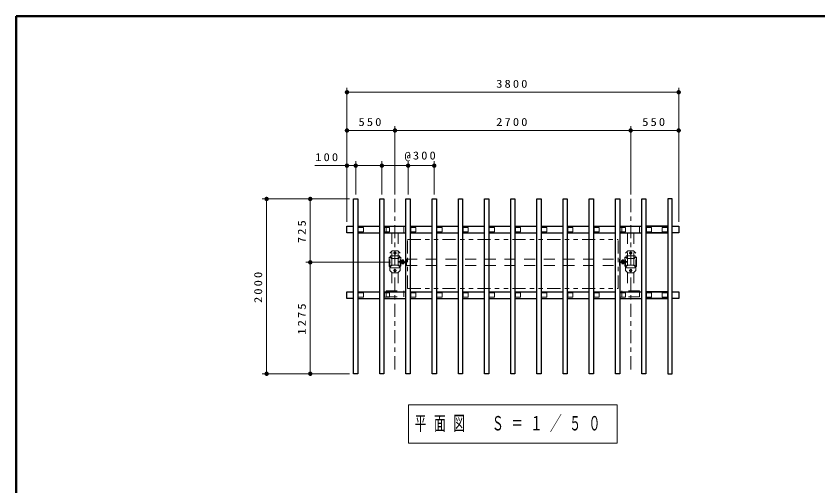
# Model space of a CAD drawing. Units: millimetres on the paper, with parts at other scales. Extents: x -385 to 0, y -10 to 267.
# Drawn here: x -385 to -201.3, y 159.5 to 267 of the extents above; entities that cross this region are included whole.
import ezdxf

# ---------------------------------------------------------------- set-up
doc = ezdxf.new("R2010")
doc.units = ezdxf.units.MM
for name, pattern in [('USER1', [4.5, 2.5, -2]), ('USER2', [6, 3, -1, 1, -1]), ('USER3', [8, 3, -1, 1, -1, 1, -1])]:
    doc.linetypes.add(name, pattern=pattern)
doc.layers.add('LY_1', color=7, linetype='Continuous', lineweight=25)
doc.layers.add('LY_2', color=7, linetype='Continuous', lineweight=13)
doc.styles.add('ＭＳ ゴシック', font='')
doc.styles.get('ＭＳ ゴシック').set_extended_font_data('MS Gothic')

# ---------------------------------------------------------------- blocks, each defined once
blk = doc.blocks.new('filled_dot')
at = {"color": 0, "linetype": 'Continuous', "lineweight": -2, "const_width": 1.25}
blk.add_lwpolyline([(-0.625, 0, 1), (0.625, 0, 1)], format="xyb", close=True, dxfattribs=at)

msp = doc.modelspace()

# ---------------------------------------------------------------- linework, layer by layer
at = {"layer": 'LY_1', "lineweight": 13}
for p, q in [((-309.179, 219.89), (-309.179, 250.563)), ((-233.179, 219.89), (-233.179, 250.563)), ((-309.179, 249.563), (-233.179, 249.563)), ((-309.179, 240.813), (-298.179, 240.813)), ((-298.179, 226.14), (-298.179, 241.813)), ((-298.179, 240.813), (-244.179, 240.813)), ((-244.179, 226.14), (-244.179, 241.813)), ((-244.179, 240.813), (-233.179, 240.813)), ((-309.179, 219.89), (-309.179, 233.762)), ((-307.179, 226.14), (-307.179, 233.762)), ((-301.179, 226.14), (-301.179, 233.762)), ((-301.179, 226.14), (-301.179, 233.762)), ((-295.179, 226.14), (-295.179, 233.762)), ((-289.179, 226.14), (-289.179, 233.762)), ((-316.511, 232.762), (-307.179, 232.762)), ((-307.179, 232.762), (-301.179, 232.762)), ((-301.179, 232.762), (-295.179, 232.762)), ((-295.179, 232.762), (-289.179, 232.762)), ((-308.619, 225.14), (-328.587, 225.14)), ((-327.587, 185.14), (-327.587, 225.14)), ((-317.587, 210.64), (-317.587, 225.14)), ((-306.699, 218.64), (-305.399, 218.64)), ((-306.579, 218.64), (-306.579, 217.64)), ((-305.399, 218.64), (-305.399, 217.64)), ((-300.699, 218.64), (-299.399, 218.64)), ((-300.579, 218.64), (-300.579, 217.64)), ((-299.399, 218.64), (-299.399, 217.64)), ((-294.699, 218.64), (-293.399, 218.64)), ((-294.579, 218.64), (-294.579, 217.64)), ((-293.399, 218.64), (-293.399, 217.64)), ((-288.699, 218.64), (-287.399, 218.64)), ((-288.579, 218.64), (-288.579, 217.64)), ((-287.399, 218.64), (-287.399, 217.64)), ((-282.699, 218.64), (-281.399, 218.64)), ((-282.579, 218.64), (-282.579, 217.64)), ((-281.399, 218.64), (-281.399, 217.64)), ((-276.699, 218.64), (-275.399, 218.64)), ((-276.579, 218.64), (-276.579, 217.64)), ((-275.399, 218.64), (-275.399, 217.64)), ((-270.699, 218.64), (-269.399, 218.64)), ((-270.579, 218.64), (-270.579, 217.64)), ((-269.399, 218.64), (-269.399, 217.64)), ((-264.699, 218.64), (-263.399, 218.64)), ((-264.579, 218.64), (-264.579, 217.64)), ((-263.399, 218.64), (-263.399, 217.64)), ((-258.699, 218.64), (-257.399, 218.64)), ((-258.579, 218.64), (-258.579, 217.64)), ((-257.399, 218.64), (-257.399, 217.64)), ((-252.699, 218.64), (-251.399, 218.64)), ((-252.579, 218.64), (-252.579, 217.64)), ((-251.399, 218.64), (-251.399, 217.64)), ((-246.699, 218.64), (-245.399, 218.64)), ((-246.579, 218.64), (-246.579, 217.64)), ((-245.399, 218.64), (-245.399, 217.64)), ((-240.699, 218.64), (-239.399, 218.64)), ((-240.579, 218.64), (-240.579, 217.64)), ((-239.399, 218.64), (-239.399, 217.64)), ((-235.659, 218.64), (-236.959, 218.64)), ((-236.959, 218.64), (-236.959, 217.64)), ((-235.779, 218.64), (-235.779, 217.64)), ((-306.699, 217.64), (-305.399, 217.64)), ((-300.699, 217.64), (-299.399, 217.64)), ((-294.699, 217.64), (-293.399, 217.64)), ((-288.699, 217.64), (-287.399, 217.64)), ((-282.699, 217.64), (-281.399, 217.64)), ((-276.699, 217.64), (-275.399, 217.64)), ((-270.699, 217.64), (-269.399, 217.64)), ((-264.699, 217.64), (-263.399, 217.64)), ((-258.699, 217.64), (-257.399, 217.64)), ((-252.699, 217.64), (-251.399, 217.64)), ((-246.699, 217.64), (-245.399, 217.64)), ((-240.699, 217.64), (-239.399, 217.64)), ((-235.659, 217.64), (-236.959, 217.64)), ((-299.179, 210.64), (-318.587, 210.64)), ((-317.587, 185.14), (-317.587, 210.64)), ((-306.699, 203.64), (-305.399, 203.64)), ((-306.699, 202.64), (-305.399, 202.64)), ((-306.579, 203.64), (-306.579, 202.64)), ((-305.399, 203.64), (-305.399, 202.64)), ((-300.699, 203.64), (-299.399, 203.64)), ((-300.699, 202.64), (-299.399, 202.64)), ((-300.579, 203.64), (-300.579, 202.64)), ((-299.399, 203.64), (-299.399, 202.64)), ((-294.699, 203.64), (-293.399, 203.64)), ((-294.699, 202.64), (-293.399, 202.64)), ((-294.579, 203.64), (-294.579, 202.64)), ((-293.399, 203.64), (-293.399, 202.64)), ((-288.699, 203.64), (-287.399, 203.64)), ((-288.699, 202.64), (-287.399, 202.64)), ((-288.579, 203.64), (-288.579, 202.64)), ((-287.399, 203.64), (-287.399, 202.64)), ((-282.699, 203.64), (-281.399, 203.64)), ((-282.699, 202.64), (-281.399, 202.64)), ((-282.579, 203.64), (-282.579, 202.64)), ((-281.399, 203.64), (-281.399, 202.64)), ((-276.699, 203.64), (-275.399, 203.64)), ((-276.699, 202.64), (-275.399, 202.64)), ((-276.579, 203.64), (-276.579, 202.64)), ((-275.399, 203.64), (-275.399, 202.64)), ((-270.699, 203.64), (-269.399, 203.64)), ((-270.699, 202.64), (-269.399, 202.64)), ((-270.579, 203.64), (-270.579, 202.64)), ((-269.399, 203.64), (-269.399, 202.64)), ((-264.699, 203.64), (-263.399, 203.64)), ((-264.699, 202.64), (-263.399, 202.64)), ((-264.579, 203.64), (-264.579, 202.64)), ((-263.399, 203.64), (-263.399, 202.64)), ((-258.699, 203.64), (-257.399, 203.64)), ((-258.699, 202.64), (-257.399, 202.64)), ((-258.579, 203.64), (-258.579, 202.64)), ((-257.399, 203.64), (-257.399, 202.64)), ((-252.699, 203.64), (-251.399, 203.64)), ((-252.699, 202.64), (-251.399, 202.64)), ((-252.579, 203.64), (-252.579, 202.64)), ((-251.399, 203.64), (-251.399, 202.64)), ((-246.699, 203.64), (-245.399, 203.64)), ((-246.699, 202.64), (-245.399, 202.64)), ((-246.579, 203.64), (-246.579, 202.64)), ((-245.399, 203.64), (-245.399, 202.64)), ((-240.699, 203.64), (-239.399, 203.64)), ((-240.699, 202.64), (-239.399, 202.64)), ((-240.579, 203.64), (-240.579, 202.64)), ((-239.399, 203.64), (-239.399, 202.64)), ((-236.959, 203.64), (-236.959, 202.64)), ((-235.659, 203.64), (-236.959, 203.64)), ((-235.659, 202.64), (-236.959, 202.64)), ((-235.779, 203.64), (-235.779, 202.64)), ((-308.619, 185.14), (-328.587, 185.14)), ((-295.079, 178.024), (-295.079, 169.224)), ((-247.279, 178.024), (-295.079, 178.024)), ((-247.279, 169.224), (-247.279, 178.024)), ((-295.079, 169.224), (-247.279, 169.224))]:
    msp.add_line(p, q, dxfattribs=at)
at = {"layer": 'LY_1', "color": 40}
for p, q in [((-307.659, 225.14), (-306.699, 225.14)), ((-307.659, 185.14), (-307.659, 225.14)), ((-306.699, 225.14), (-306.699, 185.14)), ((-301.659, 225.14), (-300.699, 225.14)), ((-301.659, 185.14), (-301.659, 225.14)), ((-300.699, 225.14), (-300.699, 185.14)), ((-295.659, 225.14), (-294.699, 225.14)), ((-295.659, 185.14), (-295.659, 225.14)), ((-294.699, 225.14), (-294.699, 185.14)), ((-289.659, 225.14), (-288.699, 225.14)), ((-289.659, 185.14), (-289.659, 225.14)), ((-288.699, 225.14), (-288.699, 185.14)), ((-283.659, 225.14), (-282.699, 225.14)), ((-283.659, 185.14), (-283.659, 225.14)), ((-282.699, 225.14), (-282.699, 185.14)), ((-277.659, 225.14), (-276.699, 225.14)), ((-277.659, 185.14), (-277.659, 225.14)), ((-276.699, 225.14), (-276.699, 185.14)), ((-271.659, 225.14), (-270.699, 225.14)), ((-271.659, 185.14), (-271.659, 225.14)), ((-270.699, 225.14), (-270.699, 185.14)), ((-265.659, 225.14), (-264.699, 225.14)), ((-265.659, 185.14), (-265.659, 225.14)), ((-264.699, 225.14), (-264.699, 185.14)), ((-259.659, 225.14), (-258.699, 225.14)), ((-259.659, 185.14), (-259.659, 225.14)), ((-258.699, 225.14), (-258.699, 185.14)), ((-253.659, 225.14), (-252.699, 225.14)), ((-253.659, 185.14), (-253.659, 225.14)), ((-252.699, 225.14), (-252.699, 185.14)), ((-247.659, 225.14), (-246.699, 225.14)), ((-247.659, 185.14), (-247.659, 225.14)), ((-246.699, 225.14), (-246.699, 185.14)), ((-241.659, 225.14), (-240.699, 225.14)), ((-241.659, 185.14), (-241.659, 225.14)), ((-240.699, 225.14), (-240.699, 185.14)), ((-234.699, 225.14), (-235.659, 225.14)), ((-235.659, 225.14), (-235.659, 185.14)), ((-234.699, 185.14), (-234.699, 225.14)), ((-306.699, 185.14), (-307.659, 185.14)), ((-300.699, 185.14), (-301.659, 185.14)), ((-294.699, 185.14), (-295.659, 185.14)), ((-288.699, 185.14), (-289.659, 185.14)), ((-282.699, 185.14), (-283.659, 185.14)), ((-276.699, 185.14), (-277.659, 185.14)), ((-270.699, 185.14), (-271.659, 185.14)), ((-264.699, 185.14), (-265.659, 185.14)), ((-258.699, 185.14), (-259.659, 185.14)), ((-252.699, 185.14), (-253.659, 185.14)), ((-246.699, 185.14), (-247.659, 185.14)), ((-240.699, 185.14), (-241.659, 185.14)), ((-235.659, 185.14), (-234.699, 185.14))]:
    msp.add_line(p, q, dxfattribs=at)
at = {"layer": 'LY_1', "linetype": 'USER2', "lineweight": 13}
for p, q in [((-298.179, 225.14), (-298.179, 185.14)), ((-244.179, 225.14), (-244.179, 185.14)), ((-296.379, 210.264), (-296.379, 211.26)), ((-296.379, 210.264), (-296.379, 211.26)), ((-245.979, 210.264), (-245.979, 211.26)), ((-245.979, 210.264), (-245.979, 211.26))]:
    msp.add_line(p, q, dxfattribs=at)
at = {"layer": 'LY_1'}
for p, q in [((-309.179, 217.39), (-309.179, 218.89)), ((-309.179, 218.89), (-307.659, 218.89)), ((-306.699, 218.89), (-301.659, 218.89)), ((-300.699, 218.89), (-295.659, 218.89)), ((-294.699, 218.89), (-289.659, 218.89)), ((-288.699, 218.89), (-283.659, 218.89)), ((-282.699, 218.89), (-277.659, 218.89)), ((-276.699, 218.89), (-271.659, 218.89)), ((-270.699, 218.89), (-265.659, 218.89)), ((-264.699, 218.89), (-259.659, 218.89)), ((-258.699, 218.89), (-253.659, 218.89)), ((-252.699, 218.89), (-247.659, 218.89)), ((-246.699, 218.89), (-241.659, 218.89)), ((-235.659, 218.89), (-240.699, 218.89)), ((-240.699, 218.89), (-235.659, 218.89)), ((-234.699, 218.89), (-233.179, 218.89)), ((-233.179, 218.89), (-233.179, 217.39)), ((-307.659, 217.39), (-309.179, 217.39)), ((-306.699, 217.39), (-301.659, 217.39)), ((-300.699, 217.39), (-295.659, 217.39)), ((-294.699, 217.39), (-289.659, 217.39)), ((-288.699, 217.39), (-283.659, 217.39)), ((-282.699, 217.39), (-277.659, 217.39)), ((-276.699, 217.39), (-271.659, 217.39)), ((-270.699, 217.39), (-265.659, 217.39)), ((-264.699, 217.39), (-259.659, 217.39)), ((-258.699, 217.39), (-253.659, 217.39)), ((-252.699, 217.39), (-247.659, 217.39)), ((-246.699, 217.39), (-241.659, 217.39)), ((-235.659, 217.39), (-240.699, 217.39)), ((-240.699, 217.39), (-235.659, 217.39)), ((-233.179, 217.39), (-234.699, 217.39)), ((-296.619, 210.87), (-296.139, 210.87)), ((-296.619, 210.82), (-296.619, 210.87)), ((-296.619, 210.82), (-296.139, 210.82)), ((-296.139, 210.58), (-296.619, 210.58)), ((-296.619, 210.53), (-296.619, 210.58)), ((-296.139, 210.53), (-296.619, 210.53)), ((-296.598, 211.047), (-296.559, 211.07)), ((-296.598, 210.87), (-296.598, 211.047)), ((-296.598, 210.87), (-296.159, 210.87)), ((-296.598, 210.53), (-296.598, 210.403)), ((-296.598, 210.403), (-296.559, 210.38)), ((-296.199, 211.07), (-296.559, 211.07)), ((-296.559, 210.38), (-296.199, 210.38)), ((-296.499, 211.07), (-296.499, 211.13)), ((-296.259, 211.13), (-296.499, 211.13)), ((-296.488, 210.87), (-296.488, 211.047)), ((-296.488, 210.53), (-296.488, 210.403)), ((-296.269, 210.87), (-296.269, 211.047)), ((-296.269, 210.53), (-296.269, 210.403)), ((-296.259, 211.07), (-296.259, 211.13)), ((-296.159, 211.047), (-296.199, 211.07)), ((-296.159, 210.403), (-296.199, 210.38)), ((-296.159, 210.87), (-296.159, 211.047)), ((-296.159, 210.53), (-296.159, 210.403)), ((-296.139, 210.87), (-296.139, 210.82)), ((-296.139, 210.58), (-296.139, 210.53)), ((-246.219, 210.87), (-245.739, 210.87)), ((-246.219, 210.82), (-246.219, 210.87)), ((-246.219, 210.82), (-245.739, 210.82)), ((-245.739, 210.58), (-246.219, 210.58)), ((-246.219, 210.53), (-246.219, 210.58)), ((-245.739, 210.53), (-246.219, 210.53)), ((-246.198, 211.047), (-246.159, 211.07)), ((-246.198, 210.87), (-246.198, 211.047)), ((-246.198, 210.87), (-245.759, 210.87)), ((-246.198, 210.53), (-246.198, 210.403)), ((-246.198, 210.403), (-246.159, 210.38)), ((-245.799, 211.07), (-246.159, 211.07)), ((-246.159, 210.38), (-245.799, 210.38)), ((-246.099, 211.07), (-246.099, 211.13)), ((-245.859, 211.13), (-246.099, 211.13)), ((-246.088, 210.87), (-246.088, 211.047)), ((-246.088, 210.53), (-246.088, 210.403)), ((-245.869, 210.87), (-245.869, 211.047)), ((-245.869, 210.53), (-245.869, 210.403)), ((-245.859, 211.07), (-245.859, 211.13)), ((-245.759, 211.047), (-245.799, 211.07)), ((-245.759, 210.403), (-245.799, 210.38)), ((-245.759, 210.87), (-245.759, 211.047)), ((-245.759, 210.53), (-245.759, 210.403)), ((-245.739, 210.87), (-245.739, 210.82)), ((-245.739, 210.58), (-245.739, 210.53)), ((-309.179, 203.89), (-307.659, 203.89)), ((-309.179, 202.39), (-309.179, 203.89)), ((-307.659, 202.39), (-309.179, 202.39)), ((-306.699, 203.89), (-301.659, 203.89)), ((-306.699, 202.39), (-301.659, 202.39)), ((-300.699, 203.89), (-295.659, 203.89)), ((-300.699, 202.39), (-295.659, 202.39)), ((-294.699, 203.89), (-289.659, 203.89)), ((-294.699, 202.39), (-289.659, 202.39)), ((-288.699, 203.89), (-283.659, 203.89)), ((-288.699, 202.39), (-283.659, 202.39)), ((-282.699, 203.89), (-277.659, 203.89)), ((-282.699, 202.39), (-277.659, 202.39)), ((-276.699, 203.89), (-271.659, 203.89)), ((-276.699, 202.39), (-271.659, 202.39)), ((-270.699, 203.89), (-265.659, 203.89)), ((-270.699, 202.39), (-265.659, 202.39)), ((-264.699, 203.89), (-259.659, 203.89)), ((-264.699, 202.39), (-259.659, 202.39)), ((-258.699, 203.89), (-253.659, 203.89)), ((-258.699, 202.39), (-253.659, 202.39)), ((-252.699, 203.89), (-247.659, 203.89)), ((-252.699, 202.39), (-247.659, 202.39)), ((-246.699, 203.89), (-241.659, 203.89)), ((-246.699, 202.39), (-241.659, 202.39)), ((-235.659, 203.89), (-240.699, 203.89)), ((-240.699, 203.89), (-235.659, 203.89)), ((-235.659, 202.39), (-240.699, 202.39)), ((-240.699, 202.39), (-235.659, 202.39)), ((-234.699, 203.89), (-233.179, 203.89)), ((-233.179, 202.39), (-234.699, 202.39)), ((-233.179, 203.89), (-233.179, 202.39))]:
    msp.add_line(p, q, dxfattribs=at)
at = {"layer": 'LY_1', "linetype": 'USER1', "lineweight": 13}
for p, q in [((-300.179, 217.51), (-300.179, 218.81)), ((-300.179, 218.81), (-296.179, 218.81)), ((-296.179, 217.51), (-296.179, 218.81)), ((-246.179, 217.51), (-246.179, 218.81)), ((-242.179, 218.81), (-246.179, 218.81)), ((-242.179, 217.51), (-242.179, 218.81)), ((-300.179, 217.39), (-300.179, 217.51)), ((-300.179, 217.39), (-296.179, 217.39)), ((-298.929, 217.39), (-298.929, 204.13)), ((-297.429, 217.39), (-297.429, 204.13)), ((-296.179, 217.39), (-296.179, 217.51)), ((-246.179, 217.39), (-246.179, 217.51)), ((-242.179, 217.39), (-246.179, 217.39)), ((-244.929, 217.39), (-244.929, 204.13)), ((-243.429, 217.39), (-243.429, 204.13)), ((-242.179, 217.39), (-242.179, 217.51)), ((-298.929, 213.21), (-299.379, 212.76)), ((-298.879, 213.26), (-298.929, 213.21)), ((-298.879, 213.26), (-297.479, 213.26)), ((-297.479, 213.26), (-297.429, 213.21)), ((-297.429, 213.21), (-296.979, 212.76)), ((-244.929, 213.21), (-245.379, 212.76)), ((-244.879, 213.26), (-244.929, 213.21)), ((-243.479, 213.26), (-244.879, 213.26)), ((-243.479, 213.26), (-243.429, 213.21)), ((-243.429, 213.21), (-242.979, 212.76)), ((-299.379, 208.76), (-299.379, 212.76)), ((-296.979, 208.76), (-296.979, 212.76)), ((-295.579, 209.89), (-295.579, 211.39)), ((-295.579, 211.39), (-246.779, 211.39)), ((-246.779, 209.89), (-246.779, 211.39)), ((-245.379, 208.76), (-245.379, 212.76)), ((-242.979, 208.76), (-242.979, 212.76)), ((-297.429, 210.82), (-295.979, 210.82)), ((-297.429, 210.7), (-295.979, 210.7)), ((-296.779, 210.58), (-296.779, 210.7)), ((-296.779, 210.7), (-295.579, 210.7)), ((-296.779, 210.58), (-295.579, 210.58)), ((-295.979, 210.7), (-295.979, 210.82)), ((-295.579, 209.89), (-246.779, 209.89)), ((-245.579, 210.7), (-246.779, 210.7)), ((-245.579, 210.58), (-246.779, 210.58)), ((-244.929, 210.82), (-246.379, 210.82)), ((-246.379, 210.7), (-246.379, 210.82)), ((-244.929, 210.7), (-246.379, 210.7)), ((-245.579, 210.58), (-245.579, 210.7)), ((-299.379, 208.76), (-298.929, 208.31)), ((-298.929, 208.31), (-298.879, 208.26)), ((-298.879, 208.26), (-297.479, 208.26)), ((-297.479, 208.26), (-297.429, 208.31)), ((-297.429, 208.31), (-296.979, 208.76)), ((-244.929, 208.31), (-245.379, 208.76)), ((-244.879, 208.26), (-244.929, 208.31)), ((-243.479, 208.26), (-244.879, 208.26)), ((-243.429, 208.31), (-243.479, 208.26)), ((-242.979, 208.76), (-243.429, 208.31)), ((-300.179, 204.13), (-296.179, 204.13)), ((-300.179, 204.13), (-300.179, 204.01)), ((-300.179, 204.01), (-300.179, 202.71)), ((-296.179, 204.13), (-296.179, 204.01)), ((-296.179, 204.01), (-296.179, 202.71)), ((-242.179, 204.13), (-246.179, 204.13)), ((-246.179, 204.13), (-246.179, 204.01)), ((-246.179, 204.01), (-246.179, 202.71)), ((-242.179, 204.13), (-242.179, 204.01)), ((-242.179, 204.01), (-242.179, 202.71)), ((-300.179, 202.71), (-296.179, 202.71)), ((-242.179, 202.71), (-246.179, 202.71))]:
    msp.add_line(p, q, dxfattribs=at)
at = {"layer": 'LY_1', "linetype": 'USER3', "lineweight": 13}
for p, q in [((-295.279, 204.645), (-295.279, 215.849)), ((-295.279, 215.849), (-247.079, 215.849)), ((-247.079, 204.645), (-247.079, 215.849)), ((-299.529, 209.81), (-299.529, 211.71)), ((-299.429, 211.81), (-299.341, 211.81)), ((-298.929, 211.439), (-299.27, 211.781)), ((-299.229, 212.01), (-299.229, 211.922)), ((-298.858, 211.51), (-299.199, 211.852)), ((-299.129, 212.11), (-297.229, 212.11)), ((-298.929, 211.439), (-298.929, 210.081)), ((-297.499, 211.51), (-298.858, 211.51)), ((-297.499, 211.51), (-297.158, 211.852)), ((-297.429, 211.439), (-297.087, 211.781)), ((-297.429, 210.081), (-297.429, 211.439)), ((-297.129, 212.01), (-297.129, 211.922)), ((-296.929, 211.81), (-297.017, 211.81)), ((-296.829, 211.71), (-296.829, 209.81)), ((-245.529, 211.71), (-245.529, 209.81)), ((-245.429, 211.81), (-245.341, 211.81)), ((-244.929, 211.439), (-245.27, 211.781)), ((-245.229, 212.01), (-245.229, 211.922)), ((-244.858, 211.51), (-245.199, 211.852)), ((-243.229, 212.11), (-245.129, 212.11)), ((-244.929, 210.081), (-244.929, 211.439)), ((-244.858, 211.51), (-243.499, 211.51)), ((-243.499, 211.51), (-243.158, 211.852)), ((-243.429, 211.439), (-243.087, 211.781)), ((-243.429, 211.439), (-243.429, 210.081)), ((-243.129, 212.01), (-243.129, 211.922)), ((-242.929, 211.81), (-243.017, 211.81)), ((-242.829, 209.81), (-242.829, 211.71)), ((-299.429, 209.71), (-299.341, 209.71)), ((-298.929, 210.081), (-299.27, 209.739)), ((-299.229, 209.51), (-299.229, 209.598)), ((-298.858, 210.01), (-299.199, 209.669)), ((-298.858, 210.01), (-297.499, 210.01)), ((-297.499, 210.01), (-297.158, 209.669)), ((-297.429, 210.081), (-297.087, 209.739)), ((-297.129, 209.51), (-297.129, 209.598)), ((-296.929, 209.71), (-297.017, 209.71)), ((-245.429, 209.71), (-245.341, 209.71)), ((-244.929, 210.081), (-245.27, 209.739)), ((-245.229, 209.51), (-245.229, 209.598)), ((-244.858, 210.01), (-245.199, 209.669)), ((-243.499, 210.01), (-244.858, 210.01)), ((-243.499, 210.01), (-243.158, 209.669)), ((-243.429, 210.081), (-243.087, 209.739)), ((-243.129, 209.51), (-243.129, 209.598)), ((-242.929, 209.71), (-243.017, 209.71)), ((-297.229, 209.41), (-299.129, 209.41)), ((-245.129, 209.41), (-243.229, 209.41)), ((-295.279, 204.645), (-247.079, 204.645))]:
    msp.add_line(p, q, dxfattribs=at)
at = {"layer": 'LY_1', "color": 3, "linetype": 'USER3', "lineweight": 13}
for p, q in [((-298.929, 210.138), (-298.929, 211.382)), ((-298.801, 211.51), (-297.557, 211.51)), ((-297.429, 211.382), (-297.429, 210.138)), ((-244.929, 211.382), (-244.929, 210.138)), ((-243.557, 211.51), (-244.801, 211.51)), ((-243.429, 210.138), (-243.429, 211.382)), ((-297.557, 210.01), (-298.801, 210.01)), ((-244.801, 210.01), (-243.557, 210.01))]:
    msp.add_line(p, q, dxfattribs=at)
at = {"layer": 'LY_1', "linetype": 'USER1', "lineweight": 13}
for centre in [(-298.179, 212.76), (-244.179, 212.76), (-298.179, 208.76), (-244.179, 208.76)]:
    msp.add_circle(centre, 0.24, dxfattribs=at)
at = {"layer": 'LY_1', "linetype": 'USER3', "lineweight": 13}
for centre, start, end in [((-299.429, 211.71), 90, 180), ((-299.341, 211.71), 45, 90), ((-299.129, 212.01), 90, 180), ((-299.129, 211.922), 180, 225), ((-297.229, 212.01), 0, 90), ((-297.229, 211.922), 315, 0), ((-297.017, 211.71), 90, 135), ((-296.929, 211.71), 0, 90), ((-245.429, 211.71), 90, 180), ((-245.341, 211.71), 45, 90), ((-245.129, 212.01), 90, 180), ((-245.129, 211.922), 180, 225), ((-243.229, 212.01), 0, 90), ((-243.229, 211.922), 315, 0), ((-243.017, 211.71), 90, 135), ((-242.929, 211.71), 0, 90), ((-299.429, 209.81), 180, 270), ((-299.341, 209.81), 270, 315), ((-299.129, 209.598), 135, 180), ((-299.129, 209.51), 180, 270), ((-297.229, 209.51), 270, 0), ((-297.229, 209.598), 0, 45), ((-297.017, 209.81), 225, 270), ((-296.929, 209.81), 270, 0), ((-245.429, 209.81), 180, 270), ((-245.341, 209.81), 270, 315), ((-245.129, 209.598), 135, 180), ((-245.129, 209.51), 180, 270), ((-243.229, 209.51), 270, 0), ((-243.229, 209.598), 0, 45), ((-243.017, 209.81), 225, 270), ((-242.929, 209.81), 270, 0)]:
    msp.add_arc(centre, 0.1, start, end, dxfattribs=at)
at = {"layer": 'LY_1', "color": 3, "linetype": 'USER3', "lineweight": 13}
for centre, start, end in [((-298.801, 211.382), 90, 180), ((-297.557, 211.382), 0, 90), ((-244.801, 211.382), 90, 180), ((-243.557, 211.382), 0, 90), ((-298.801, 210.138), 180, 270), ((-297.557, 210.138), 270, 0), ((-244.801, 210.138), 180, 270), ((-243.557, 210.138), 270, 0)]:
    msp.add_arc(centre, 0.128, start, end, dxfattribs=at)
at = {"layer": 'LY_1'}
for centre, radius, start, end in [((-296.543, 210.967), 0.0971, 55.61586, 124.38414), ((-296.543, 210.498), 0.11, 240.00001, 299.99999), ((-296.379, 210.701), 0.363, 72.41211, 107.58789), ((-296.379, 210.656), 0.276, 246.57346, 293.42654), ((-296.214, 210.967), 0.0971, 55.61586, 124.38414), ((-296.214, 210.498), 0.11, 240.00001, 299.99999), ((-246.143, 210.967), 0.0971, 55.61586, 124.38414), ((-246.143, 210.498), 0.11, 240.00001, 299.99999), ((-245.979, 210.701), 0.363, 72.41211, 107.58789), ((-245.979, 210.656), 0.276, 246.57346, 293.42654), ((-245.814, 210.967), 0.0971, 55.61586, 124.38414), ((-245.814, 210.498), 0.11, 240.00001, 299.99999)]:
    msp.add_arc(centre, radius, start, end, dxfattribs=at)
at = {"layer": 'LY_2', "lineweight": 50}
for p, q in [((-385, 267), (-385, 0)), ((0, 267), (-385, 267))]:
    msp.add_line(p, q, dxfattribs=at)

# ---------------------------------------------------------------- block references
at = {"layer": 'LY_1', "lineweight": 13, "xscale": 0.4, "yscale": 0.4}
for p in [(-309.179, 249.563), (-309.179, 240.813), (-298.179, 240.813), (-244.179, 240.813), (-309.179, 232.762), (-307.179, 232.762), (-301.179, 232.762), (-295.179, 232.762)]:
    msp.add_blockref('filled_dot', p, dxfattribs=at)
for p, rotation in [((-233.179, 249.563), 180), ((-298.179, 240.813), 180), ((-244.179, 240.813), 180), ((-233.179, 240.813), 180), ((-307.179, 232.762), 180), ((-301.179, 232.762), 180), ((-295.179, 232.762), 180), ((-289.179, 232.762), 180), ((-327.587, 225.14), 270), ((-317.587, 225.14), 270), ((-317.587, 210.64), 270), ((-317.587, 210.64), 90), ((-327.587, 185.14), 90), ((-317.587, 185.14), 90)]:
    msp.add_blockref('filled_dot', p, dxfattribs=dict(at, rotation=rotation))

# ---------------------------------------------------------------- texts
at = {"layer": 'LY_1', "style": 'ＭＳ ゴシック'}
for s, insert, char_height, attachment_point in [('\\T1.33;\\W1.15;3800', (-271.179, 250.563), 1.833, 8), ('\\T1.33;\\W1.15;550', (-303.679, 241.813), 1.833, 8), ('\\T1.33;\\W1.15;2700', (-271.179, 241.813), 1.833, 8), ('\\T1.33;\\W1.15;550', (-238.679, 241.813), 1.833, 8), ('\\T1.33;\\W1.15;100', (-313.594, 233.762), 1.833, 8), ('\\T1.33;\\W1.15;@300', (-292.179, 233.762), 1.833, 8), ('\\T1.64;\\W0.6;平面図\u3000Ｓ＝１／５０', (-293.679, 173.624), 3.299, 4)]:
    msp.add_mtext(s, dxfattribs=dict(at, insert=insert, char_height=char_height, attachment_point=attachment_point))
at = {"layer": 'LY_1', "char_height": 1.833, "attachment_point": 8, "rotation": 90, "style": 'ＭＳ ゴシック'}
for s, insert in [('\\T1.33;\\W1.15;725', (-318.587, 217.89)), ('\\T1.33;\\W1.15;2000', (-328.587, 205.14)), ('\\T1.33;\\W1.15;1275', (-318.587, 197.89))]:
    msp.add_mtext(s, dxfattribs=dict(at, insert=insert))

doc.saveas('drawing.dxf')
